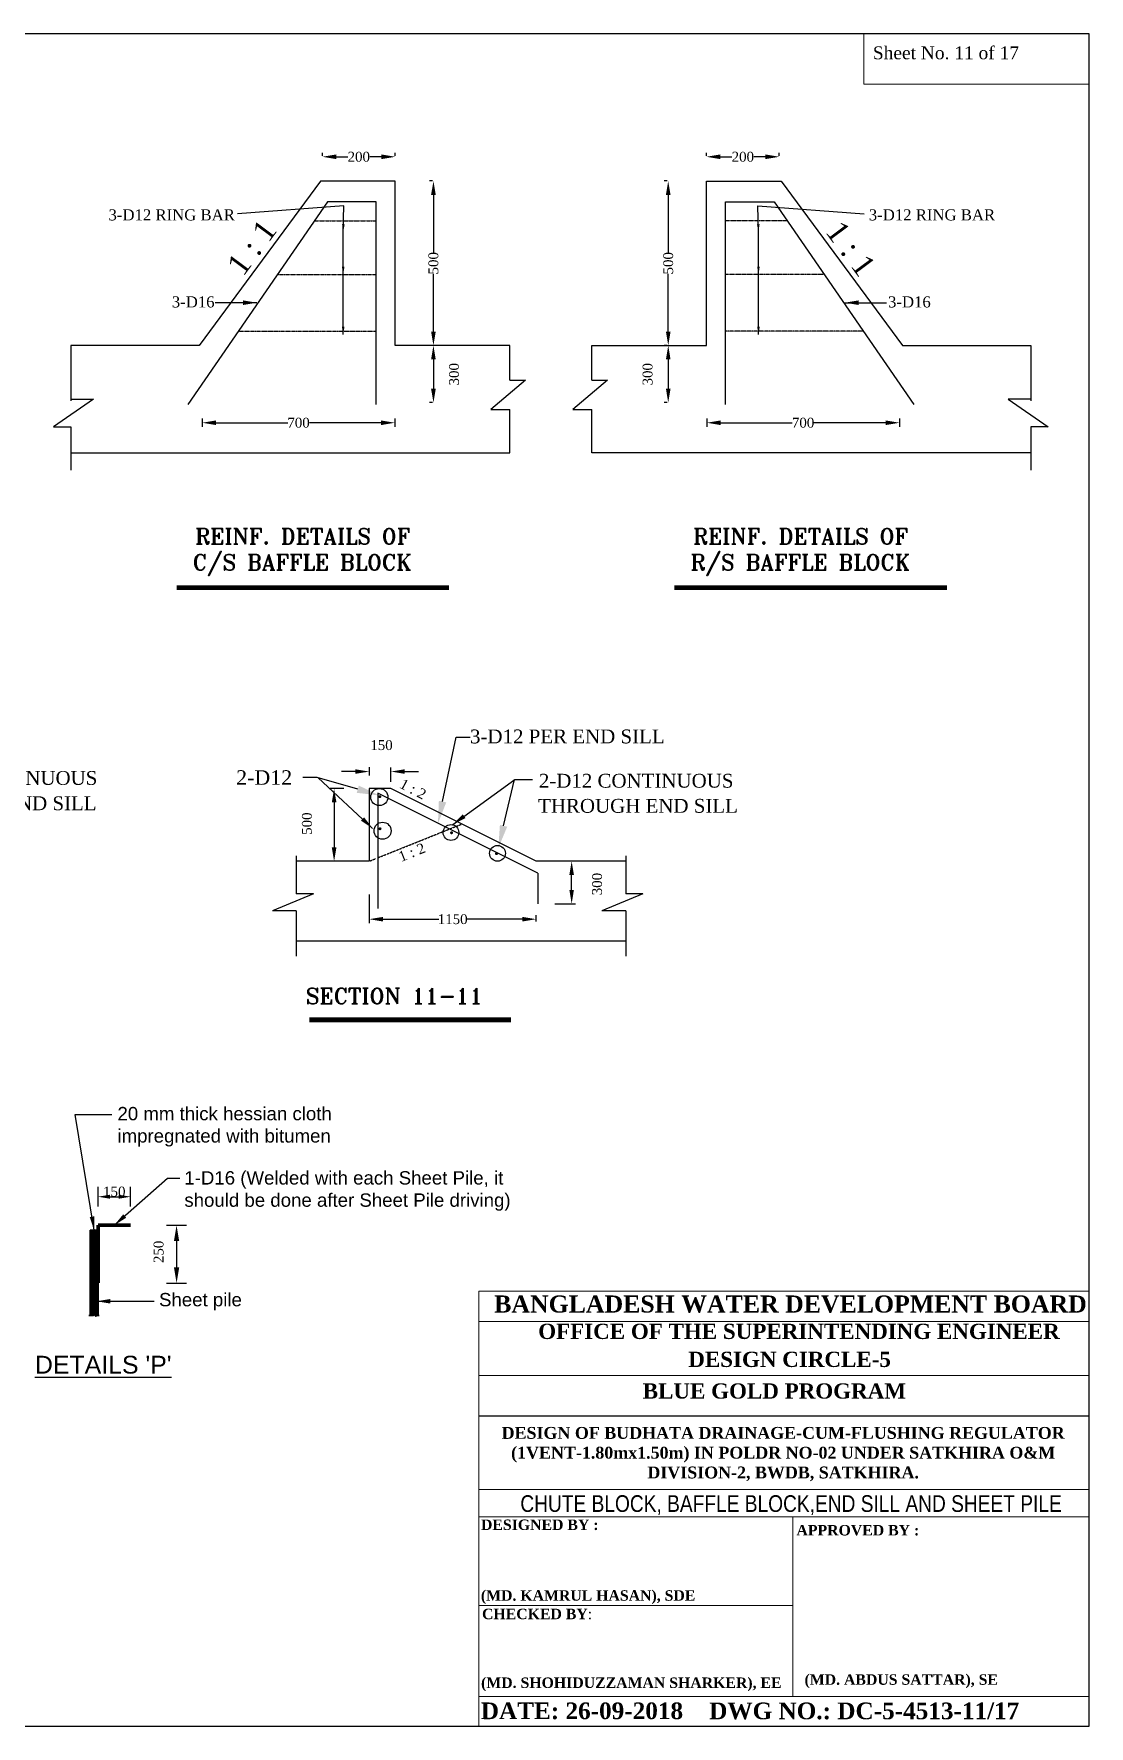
# Model space of a CAD drawing. Extents: x -298162 to 1078160, y -513173 to -216568.
# Drawn here: x 465995 to 492674, y -459717 to -416931 of the extents above; entities that cross this region are included whole.
import ezdxf

# ---------------------------------------------------------------- set-up
doc = ezdxf.new("R2010")
doc.units = 0
doc.header["$MEASUREMENT"] = 0
doc.linetypes.add('ACAD_ISO02W100', pattern=[15, 12, -3])
doc.linetypes.add('DASHED', pattern=[0.75, 0.5, -0.25])
doc.layers.get('0').update_dxf_attribs({"linetype": 'CONTINUOUS'})
doc.layers.get('DEFPOINTS').update_dxf_attribs({"linetype": 'CONTINUOUS'})
for name, color, linetype, lineweight in [('doted', 172, 'ACAD_ISO02W100', 30), ('Left Bank Profile', 7, 'CONTINUOUS', 25), ('Other line', 7, 'CONTINUOUS', 15)]:
    doc.layers.add(name, color=color, linetype=linetype, lineweight=lineweight)
doc.layers.add('LINE', color=7, linetype='CONTINUOUS')
doc.layers.add('TEXT', color=10, linetype='CONTINUOUS')
doc.styles.add('ARIAL NARROW', font='ARIALN.TTF')
doc.styles.add('BIG', font='ROMANT.SHX')
doc.styles.get("Standard").update_dxf_attribs({"font": 'times.ttf', "height": 250})
doc.styles.add('TIMES', font='arial.ttf', dxfattribs={"height": 350})
doc.dimstyles.new('3', dxfattribs={"dimtxt": 225, "dimasz": 350, "dimexe": 100, "dimexo": 25, "dimgap": 9, "dimtad": 0, "dimdec": 0, "dimzin": 0, "dimdsep": 46, "dimtxsty": 'Standard', "dimcen": 0, "dimclrt": 256, "dimadec": 0, "dimazin": 0, "dimtfac": 1, "dimtdec": 0, "dimtofl": 0, "dimtmove": 2, "dimatfit": 3, "dimfxl": 1, "dimtolj": 1, "dimtzin": 0, "dimarcsym": 0})
doc.dimstyles.new('ISO-25', dxfattribs={"dimtxt": 2.5, "dimasz": 2.5, "dimexe": 1.25, "dimexo": 0.625, "dimtad": 1, "dimtxsty": 'Standard', "dimcen": 2.5, "dimadec": 0, "dimazin": 0, "dimtfac": 1, "dimtmove": 0, "dimatfit": 3, "dimfxl": 1, "dimarcsym": 0})

# ---------------------------------------------------------------- blocks, each defined once
blk = doc.blocks.new('*D1006')
at = {"color": 0, "lineweight": -2}
for p, q in [((474472, -435469), (474472, -435682)), ((475023, -435839), (475023, -435482)), ((474122, -435582), (473772, -435582)), ((475373, -435582), (475723, -435582))]:
    blk.add_line(p, q, dxfattribs=at)
for points in [[(474122, -435524), (474122, -435640), (474472, -435582)], [(475373, -435524), (475373, -435640), (475023, -435582)]]:
    blk.add_solid(points, dxfattribs=at)
at = {"layer": 'DEFPOINTS', "color": 0, "lineweight": -2}
for p in [(474472, -435444), (474472, -435582), (475023, -435864)]:
    blk.add_point(p, dxfattribs=at)
at = {"insert": (474784, -434915), "char_height": 250, "attachment_point": 5}
blk.add_mtext('\\A1;150', dxfattribs=at)
blk = doc.blocks.new('*D1008')
at = {"color": 0, "lineweight": -2}
for p, q in [((474472, -438687), (474472, -439415)), ((474822, -439315), (476233, -439315)), ((478345, -439315), (476933, -439315)), ((478695, -439370), (478695, -439215))]:
    blk.add_line(p, q, dxfattribs=at)
for points in [[(474822, -439257), (474822, -439373), (474472, -439315)], [(478345, -439257), (478345, -439373), (478695, -439315)]]:
    blk.add_solid(points, dxfattribs=at)
at = {"layer": 'DEFPOINTS', "color": 0, "lineweight": -2}
for p in [(474472, -438662), (474472, -439315), (478695, -439395)]:
    blk.add_point(p, dxfattribs=at)
at = {"insert": (476583, -439315), "char_height": 250, "attachment_point": 5}
blk.add_mtext('\\A1;1150', dxfattribs=at)
blk = doc.blocks.new('*D1009')
at = {"color": 0, "lineweight": -2}
for p, q in [((479802, -437849), (479491, -437849)), ((479591, -438573), (479591, -438199)), ((479169, -438923), (479691, -438923))]:
    blk.add_line(p, q, dxfattribs=at)
for points in [[(479533, -438199), (479649, -438199), (479591, -437849)], [(479533, -438573), (479649, -438573), (479591, -438923)]]:
    blk.add_solid(points, dxfattribs=at)
at = {"layer": 'DEFPOINTS', "color": 0, "lineweight": -2}
for p in [(479591, -437849), (479827, -437849), (479144, -438923)]:
    blk.add_point(p, dxfattribs=at)
at = {"insert": (480235, -438426), "char_height": 250, "attachment_point": 5, "rotation": 90}
blk.add_mtext('\\A1;300', dxfattribs=at)
blk = doc.blocks.new('*D1011')
at = {"color": 0, "lineweight": -2}
for p, q in [((473831, -436013), (473486, -436013)), ((473586, -436363), (473586, -437499)), ((473801, -437849), (473486, -437849))]:
    blk.add_line(p, q, dxfattribs=at)
for points in [[(473528, -436363), (473645, -436363), (473586, -436013)], [(473528, -437499), (473645, -437499), (473586, -437849)]]:
    blk.add_solid(points, dxfattribs=at)
at = {"layer": 'DEFPOINTS', "color": 0, "lineweight": -2}
for p in [(473856, -436013), (473586, -437849), (473826, -437849)]:
    blk.add_point(p, dxfattribs=at)
at = {"insert": (472899, -436899), "char_height": 250, "attachment_point": 5, "rotation": 90}
blk.add_mtext('\\A1;500', dxfattribs=at)
blk = doc.blocks.new('*D1012')
at = {"color": 0, "lineweight": -2}
for p, q in [((482998, -420014), (482998, -419939)), ((483348, -420039), (483644, -420039)), ((484490, -420039), (484195, -420039)), ((484840, -420014), (484840, -419939))]:
    blk.add_line(p, q, dxfattribs=at)
for points in [[(483348, -419980), (483348, -420097), (482998, -420039)], [(484490, -419980), (484490, -420097), (484840, -420039)]]:
    blk.add_solid(points, dxfattribs=at)
at = {"layer": 'DEFPOINTS', "color": 0, "lineweight": -2}
for p in [(482998, -420039), (484840, -420039), (484840, -420039)]:
    blk.add_point(p, dxfattribs=at)
at = {"insert": (483919, -420039), "char_height": 250, "attachment_point": 5}
blk.add_mtext('\\A1;200', dxfattribs=at)
blk = doc.blocks.new('*D1015')
at = {"color": 0, "lineweight": -2}
for p, q in [((482008, -424811), (481933, -424811)), ((482033, -425161), (482033, -425905)), ((482008, -426255), (481933, -426255))]:
    blk.add_line(p, q, dxfattribs=at)
for points in [[(481975, -425161), (482091, -425161), (482033, -424811)], [(481975, -425905), (482091, -425905), (482033, -426255)]]:
    blk.add_solid(points, dxfattribs=at)
at = {"layer": 'DEFPOINTS', "color": 0, "lineweight": -2}
for p in [(482033, -424811), (482033, -426255), (482033, -426255)]:
    blk.add_point(p, dxfattribs=at)
at = {"insert": (481512, -425537), "char_height": 250, "attachment_point": 5, "rotation": 90}
blk.add_mtext('\\A1;300', dxfattribs=at)
blk = doc.blocks.new('*D1016')
at = {"color": 0, "lineweight": -2}
for p, q in [((483007, -426652), (483007, -426863)), ((483357, -426763), (485170, -426763)), ((487528, -426763), (485715, -426763)), ((487878, -426652), (487878, -426863))]:
    blk.add_line(p, q, dxfattribs=at)
for points in [[(483357, -426705), (483357, -426822), (483007, -426763)], [(487528, -426705), (487528, -426822), (487878, -426763)]]:
    blk.add_solid(points, dxfattribs=at)
at = {"layer": 'DEFPOINTS', "color": 0, "lineweight": -2}
for p in [(483007, -426627), (483007, -426763), (487878, -426627)]:
    blk.add_point(p, dxfattribs=at)
at = {"insert": (485442, -426763), "char_height": 250, "attachment_point": 5}
blk.add_mtext('\\A1;700', dxfattribs=at)
blk = doc.blocks.new('*D1017')
at = {"color": 0, "lineweight": -2}
for p, q in [((482008, -420651), (481933, -420651)), ((482033, -421001), (482033, -422461)), ((482033, -424461), (482033, -423001)), ((482008, -424811), (481933, -424811))]:
    blk.add_line(p, q, dxfattribs=at)
for points in [[(481975, -421001), (482091, -421001), (482033, -420651)], [(481975, -424461), (482091, -424461), (482033, -424811)]]:
    blk.add_solid(points, dxfattribs=at)
at = {"layer": 'DEFPOINTS', "color": 0, "lineweight": -2}
for p in [(482033, -420651), (482033, -420651), (482033, -424811)]:
    blk.add_point(p, dxfattribs=at)
at = {"insert": (482033, -422731), "char_height": 250, "attachment_point": 5, "rotation": 90}
blk.add_mtext('\\A1;500', dxfattribs=at)
blk = doc.blocks.new('*D1329')
at = {"color": 7, "linetype": 'ByBlock', "lineweight": -2}
for p, q in [((467618, -446581), (467618, -446081)), ((468440, -446581), (468440, -446081)), ((467918, -446331), (468140, -446331))]:
    blk.add_line(p, q, dxfattribs=at)
for points in [[(467918, -446281), (467918, -446381), (467618, -446331)], [(468140, -446281), (468140, -446381), (468440, -446331)]]:
    blk.add_solid(points, dxfattribs=at)
at = {"layer": 'DEFPOINTS', "color": 0, "linetype": 'ByBlock', "lineweight": -2}
for p in [(468440, -446331), (467618, -447052), (468440, -447052)]:
    blk.add_point(p, dxfattribs=at)
at = {"color": 7, "linetype": 'ByBlock', "lineweight": -2, "insert": (468029, -446203), "char_height": 250, "attachment_point": 5}
blk.add_mtext('150', dxfattribs=at)
blk = doc.blocks.new('*D1330')
at = {"color": 7, "linetype": 'ByBlock', "lineweight": -2}
for p, q in [((469353, -447052), (469853, -447052)), ((469603, -447452), (469603, -448117)), ((469353, -448517), (469853, -448517))]:
    blk.add_line(p, q, dxfattribs=at)
for points in [[(469537, -447452), (469670, -447452), (469603, -447052)], [(469537, -448117), (469670, -448117), (469603, -448517)]]:
    blk.add_solid(points, dxfattribs=at)
at = {"layer": 'DEFPOINTS', "color": 0, "linetype": 'ByBlock', "lineweight": -2}
for p in [(468440, -447052), (467704, -448517), (469603, -448517)]:
    blk.add_point(p, dxfattribs=at)
at = {"color": 7, "linetype": 'ByBlock', "lineweight": -2, "insert": (469150, -447726), "char_height": 250, "attachment_point": 5, "rotation": 90}
blk.add_mtext('250', dxfattribs=at)
blk = doc.blocks.new('*D1334')
at = {"color": 0, "lineweight": -2}
for p, q in [((473289, -420014), (473289, -419939)), ((473639, -420039), (473935, -420039)), ((474782, -420039), (474486, -420039)), ((475132, -420014), (475132, -419939))]:
    blk.add_line(p, q, dxfattribs=at)
for points in [[(473639, -419980), (473639, -420097), (473289, -420039)], [(474782, -419980), (474782, -420097), (475132, -420039)]]:
    blk.add_solid(points, dxfattribs=at)
at = {"layer": 'DEFPOINTS', "color": 0, "lineweight": -2}
for p in [(473289, -420039), (473289, -420039), (475132, -420039)]:
    blk.add_point(p, dxfattribs=at)
at = {"insert": (474210, -420039), "char_height": 250, "attachment_point": 5}
blk.add_mtext('\\A1;200', dxfattribs=at)
blk = doc.blocks.new('*D1335')
at = {"color": 0, "lineweight": -2}
for p, q in [((476072, -424811), (475997, -424811)), ((476097, -425161), (476097, -425905)), ((476072, -426255), (475997, -426255))]:
    blk.add_line(p, q, dxfattribs=at)
for points in [[(476038, -425161), (476155, -425161), (476097, -424811)], [(476038, -425905), (476155, -425905), (476097, -426255)]]:
    blk.add_solid(points, dxfattribs=at)
at = {"layer": 'DEFPOINTS', "color": 0, "lineweight": -2}
for p in [(476097, -424811), (476097, -426255), (476097, -426255)]:
    blk.add_point(p, dxfattribs=at)
at = {"insert": (476618, -425537), "char_height": 250, "attachment_point": 5, "rotation": 90}
blk.add_mtext('\\A1;300', dxfattribs=at)
blk = doc.blocks.new('*D1336')
at = {"color": 0, "lineweight": -2}
for p, q in [((470252, -426652), (470252, -426863)), ((470602, -426763), (472415, -426763)), ((474773, -426763), (472960, -426763)), ((475123, -426652), (475123, -426863))]:
    blk.add_line(p, q, dxfattribs=at)
for points in [[(470602, -426705), (470602, -426822), (470252, -426763)], [(474773, -426705), (474773, -426822), (475123, -426763)]]:
    blk.add_solid(points, dxfattribs=at)
at = {"layer": 'DEFPOINTS', "color": 0, "lineweight": -2}
for p in [(470252, -426627), (475123, -426627), (475123, -426763)]:
    blk.add_point(p, dxfattribs=at)
at = {"insert": (472687, -426763), "char_height": 250, "attachment_point": 5}
blk.add_mtext('\\A1;700', dxfattribs=at)
blk = doc.blocks.new('*D1337')
at = {"color": 0, "lineweight": -2}
for p, q in [((476072, -420651), (475997, -420651)), ((476097, -421001), (476097, -422461)), ((476097, -424461), (476097, -423001)), ((476072, -424811), (475997, -424811))]:
    blk.add_line(p, q, dxfattribs=at)
for points in [[(476038, -421001), (476155, -421001), (476097, -420651)], [(476038, -424461), (476155, -424461), (476097, -424811)]]:
    blk.add_solid(points, dxfattribs=at)
at = {"layer": 'DEFPOINTS', "color": 0, "lineweight": -2}
for p in [(476097, -420651), (476097, -420651), (476097, -424811)]:
    blk.add_point(p, dxfattribs=at)
at = {"insert": (476097, -422731), "char_height": 250, "attachment_point": 5, "rotation": 90}
blk.add_mtext('\\A1;500', dxfattribs=at)

msp = doc.modelspace()

# ---------------------------------------------------------------- hatches: boundary and pattern name
at = {"layer": 'Other line', "linetype": 'ByBlock', "lineweight": 30}
msp.add_hatch(color=0, dxfattribs=at).paths.add_polyline_path([(467618.262, -447180.489), (467423.067, -447180.489), (467423.067, -447236.18), (467618.262, -447236.18)])
at = {"layer": 'Other line', "linetype": 'ByBlock', "lineweight": 9}
h = msp.add_hatch(dxfattribs=at)
h.set_pattern_fill('ANSI31', color=0, scale=100, style=0)
h.set_pattern_definition([(45, (325226.067, 3795036.82), (-8.838834765, 8.838834765), [])])
h.paths.add_polyline_path([(467423.067, -449336.18), (467501.067, -449336.18), (467501.067, -449301.18), (467566.067, -449353.18), (467566.067, -449336.18), (467618.262, -449336.18), (467618.262, -447236.18), (467423.067, -447236.18)])

# ---------------------------------------------------------------- linework, layer by layer
at = {"color": 0}
for p, q in [((473245.471, -420651.486), (470175.004, -424810.608)), ((475131.615, -420651.486), (473245.471, -420651.486)), ((475131.615, -424810.608), (475131.615, -420651.486)), ((482998.116, -424810.608), (482998.116, -420651.486)), ((482998.116, -420651.486), (484884.26, -420651.486)), ((484884.26, -420651.486), (487954.727, -424810.608)), ((473420.926, -421176.849), (469890.356, -426299.136)), ((474649.113, -421176.849), (473420.926, -421176.849)), ((474649.113, -426299.136), (474649.113, -421176.849)), ((483480.618, -426299.136), (483480.618, -421176.849)), ((483480.618, -421176.849), (484708.805, -421176.849)), ((484708.805, -421176.849), (488239.375, -426299.136)), ((466929.083, -424810.608), (466929.083, -426211.576)), ((470175.004, -424810.608), (466929.083, -424810.608)), ((478026.626, -424810.608), (475131.615, -424810.608)), ((478026.626, -425686.213), (478026.626, -424810.608)), ((478026.626, -425686.213), (478026.626, -424810.608)), ((480103.105, -425686.213), (480103.105, -424810.608)), ((480103.105, -424810.608), (482998.116, -424810.608)), ((480103.105, -425686.213), (480103.105, -424810.608)), ((487954.727, -424810.608), (491200.648, -424810.608)), ((491200.648, -424810.608), (491200.648, -426211.576)), ((478421.4, -425686.213), (477544.124, -426430.477)), ((478026.626, -425686.213), (478421.4, -425686.213)), ((480497.879, -425686.213), (479620.603, -426430.477)), ((480103.105, -425686.213), (480497.879, -425686.213)), ((467499.312, -426167.795), (466490.444, -426868.279)), ((466929.083, -426167.795), (467499.312, -426167.795)), ((477544.124, -426430.477), (478026.626, -426430.477)), ((478026.626, -427524.983), (478026.626, -426430.477)), ((478026.626, -427524.983), (478026.626, -426430.477)), ((479620.603, -426430.477), (480103.105, -426430.477)), ((480103.105, -427524.983), (480103.105, -426430.477)), ((480103.105, -427524.983), (480103.105, -426430.477)), ((490630.419, -426167.795), (491639.286, -426868.279)), ((491200.648, -426167.795), (490630.419, -426167.795)), ((466490.444, -426868.279), (466929.083, -426868.279)), ((466929.083, -426868.279), (466929.083, -427962.785)), ((491200.648, -426868.279), (491200.648, -427962.785)), ((491639.286, -426868.279), (491200.648, -426868.279)), ((466929.083, -427524.983), (478026.626, -427524.983)), ((491200.648, -427524.983), (480103.105, -427524.983)), ((476327.765, -436340.404), (476669.112, -434711.138)), ((476669.112, -434711.138), (477025.703, -434711.138)), ((473154.14, -435728.965), (472797.549, -435728.965)), ((474184.738, -436027.875), (473154.14, -435728.965)), ((477869.835, -436954.175), (478146.419, -435779.856)), ((478146.419, -435779.856), (478604.893, -435779.856)), ((475022.641, -436012.709), (474471.841, -436012.709)), ((474471.841, -436012.709), (474471.841, -437848.709)), ((474695.558, -436129.563), (474695.558, -439045.492)), ((474471.841, -437848.709), (472629.395, -437848.709)), ((480959.444, -437848.709), (478694.641, -437848.709)), ((480959.444, -439868.309), (472629.395, -439868.309))]:
    msp.add_line(p, q, dxfattribs=at)
at = {"color": 0, "linetype": 'DASHED'}
for p, q in [((474695.558, -437758.958), (476814.763, -436908.77)), ((474471.841, -437848.709), (474644.091, -437779.606))]:
    msp.add_line(p, q, dxfattribs=at)
at = {"color": 0, "linetype": 'ByBlock', "lineweight": 30}
msp.add_line((467618.262, -447666.331), (467618.262, -449336.18), dxfattribs=at)
at = {"color": 0, "lineweight": 13}
for p, q in [((477248.901, -448717.18), (492673.902, -448717.18)), ((477248.901, -448717.18), (477248.901, -459716.504)), ((477248.901, -449482.261), (492673.902, -449482.261)), ((477248.901, -450847.081), (492673.902, -450847.081)), ((477248.901, -453729.776), (492673.902, -453729.776)), ((477248.901, -454423.01), (492673.902, -454423.01)), ((485184.825, -458964.799), (485184.825, -454423.01)), ((477248.901, -456667.923), (485193.968, -456667.923)), ((477248.901, -458964.799), (492475.959, -458964.799)), ((478428.115, -458964.799), (492673.902, -458964.799)), ((478428.115, -458964.799), (492475.959, -458964.799)), ((478428.115, -458964.799), (492475.959, -458964.799)), ((477248.901, -459716.504), (492673.902, -459716.504))]:
    msp.add_line(p, q, dxfattribs=at)
at = {"color": 0, "const_width": 36.72}
for points in [[(474760.546, -436216.335, -1), (474723.826, -436216.335, -1)], [(474766.371, -437028.576, -1), (474729.651, -437028.576, -1)], [(476573.131, -437129.926, -1), (476536.411, -437129.926, -1)], [(477709.968, -437656.944, -1), (477673.248, -437656.944, -1)]]:
    msp.add_lwpolyline(points, format="xyb", close=True, dxfattribs=at)
at = {"color": 0}
for centre in [(474730.106, -436226.927), (474811.309, -437078.263)]:
    msp.add_circle(centre, 216.449, dxfattribs=at)
for points in [[(474211.257, -435936.443), (474158.22, -436119.307), (474733.33, -436186.987)], [(476420.942, -436359.925), (476234.588, -436320.882), (476210.637, -436899.466)], [(477962.5, -436976), (477777.171, -436932.35), (477738.885, -437510.162)]]:
    msp.add_solid(points, dxfattribs=at)
at = {"layer": 'DEFPOINTS', "color": 0, "linetype": 'ByBlock'}
for p in [(476531.079, -421415.039), (476531.079, -421415.039), (481598.652, -421415.039), (481598.652, -421415.039)]:
    msp.add_point(p, dxfattribs=at)
at = {"layer": 'doted', "color": 0, "linetype": 'ByBlock', "lineweight": 13}
msp.add_lwpolyline([(492673.902, -416930.684), (486974.617, -416930.684), (486974.617, -418201.332), (492673.902, -418201.332)], close=True, dxfattribs=at)
at = {"layer": 'Left Bank Profile', "color": 0}
msp.add_lwpolyline([(461971.027, -459716.504), (492673.902, -459716.504)], dxfattribs=at)
at = {"layer": 'LINE', "color": 0, "linetype": 'DASHED'}
for p, q in [((473090.698, -421655.956), (474649.113, -421655.956)), ((485039.033, -421655.956), (483480.618, -421655.956)), ((472155.051, -423013.43), (474649.113, -423013.43)), ((485974.68, -423013.43), (483480.618, -423013.43)), ((471163.904, -424451.423), (474649.113, -424451.423)), ((486965.827, -424451.423), (483480.618, -424451.423))]:
    msp.add_line(p, q, dxfattribs=at)
at = {"layer": 'LINE', "color": 0}
for p, q in [((478732.97, -438148.269), (474695.558, -436129.563)), ((478694.641, -437848.709), (475022.641, -436012.709)), ((472629.395, -437712.925), (472629.395, -438675.398)), ((480959.444, -437712.925), (480959.444, -438675.398)), ((478732.97, -438148.269), (478732.97, -438923.478)), ((473061.368, -438675.398), (472026.55, -439103.164)), ((473061.368, -438675.398), (472629.395, -438675.398)), ((481391.418, -438675.398), (480356.599, -439103.164)), ((481391.418, -438675.398), (480959.444, -438675.398)), ((472629.395, -439103.164), (472026.55, -439103.164)), ((472629.395, -439103.164), (472629.395, -440245.206)), ((480959.444, -439103.164), (480356.599, -439103.164)), ((480959.444, -439103.164), (480959.444, -440245.206)), ((477248.901, -451868.36), (492673.902, -451868.36)), ((461991.785, -459716.504), (492673.902, -459716.504))]:
    msp.add_line(p, q, dxfattribs=at)
msp.add_lwpolyline([(432168.702, -459716.504), (492673.902, -459716.504), (492673.902, -416930.684), (432168.702, -416930.684)], close=True, dxfattribs=at)
at = {"layer": 'LINE', "color": 0, "const_width": 122.4}
for points in [[(476494.189, -430933.325), (469602.025, -430933.325)], [(489079.161, -430933.325), (482186.997, -430933.325)], [(472959.431, -441858.047), (478061.039, -441858.047)]]:
    msp.add_lwpolyline(points, dxfattribs=at)
at = {"layer": 'LINE', "color": 0, "const_width": 24.48}
for points in [[(474762.666, -437020.759, -1), (474738.186, -437020.759, -1)], [(476569.426, -437122.109, -1), (476544.946, -437122.109, -1)], [(477706.264, -437649.127, -1), (477681.784, -437649.127, -1)]]:
    msp.add_lwpolyline(points, format="xyb", close=True, dxfattribs=at)
at = {"layer": 'LINE', "color": 0}
for centre in [(476539.508, -437122.109), (477716.947, -437649.126)]:
    msp.add_circle(centre, 199.037, dxfattribs=at)
at = {"layer": 'Other line', "color": 0, "linetype": 'ByBlock', "lineweight": 100}
for p, q in [((467618.262, -447608.034), (467618.262, -447051.706)), ((467618.262, -447051.706), (468440.206, -447051.706)), ((467618.262, -447051.706), (467618.262, -448508.18))]:
    msp.add_line(p, q, dxfattribs=at)
at = {"layer": 'Other line', "color": 0, "linetype": 'ByBlock', "lineweight": 30}
for q in [(467618.262, -447180.489), (467423.067, -449336.18)]:
    msp.add_line((467423.067, -447180.489), q, dxfattribs=at)
msp.add_lwpolyline([(467423.067, -447180.489), (467618.262, -447180.489), (467618.262, -447236.18), (467423.067, -447236.18)], close=True, dxfattribs=at)
msp.add_lwpolyline([(467387.067, -449336.18), (467501.067, -449336.18), (467501.067, -449301.18), (467566.067, -449353.18), (467566.067, -449336.18), (467646.067, -449336.18)], dxfattribs=at)

# ---------------------------------------------------------------- texts
at = {"color": 0}
for rotation, p in [(53.313546, (471281.353, -423087.86)), (306.686454, (485986.112, -421930.472))]:
    msp.add_text('1 : 1', height=551.3151, rotation=rotation, dxfattribs=at).set_placement(p)
at = {"color": 0, "lineweight": 13}
for s, insert, char_height, width, attachment_point in [('{\\fTimes New Roman|b1|i0|c0|p18;BANGLADESH WATER DEVELOPMENT BOARD}', (477632.844, -448827.752), 431.68407, 15505.95167, 1), ('{\\fTimes New Roman|b1|i0|c0|p18;OFFICE OF THE SUPERINTENDING ENGINEER}', (478746.597, -449542.553), 385, 15464.60245, 1), ('{\\fTimes New Roman|b1|i0|c0|p18;DESIGN CIRCLE-5}', (482539.885, -450250.207), 385, 15464.60245, 1), ('{\\fTimes New Roman|b1|i0|c0|p18;BLUE GOLD PROGRAM}', (481389.088, -451049.982), 385, 15464.60245, 1), ('\\pt1801;{\\fTimes New Roman|b1|i0|c0|p18;DESIGN OF BUDHATA DRAINAGE-CUM-FLUSHING REGULATOR (1VENT-1.80mx1.50m) IN POLDR NO-02 UNDER SATKHIRA O&M DIVISION-2, BWDB, SATKHIRA.}', (484938.126, -452838.11), 300.220499, 15334.92352, 5)]:
    msp.add_mtext(s, dxfattribs=dict(at, insert=insert, char_height=char_height, width=width, attachment_point=attachment_point))
at = {"color": 0, "lineweight": 13, "attachment_point": 1}
for s, insert, char_height in [('{\\fTimes New Roman|b1|i0|c0|p18;DESIGNED BY :}', (477298.895, -454492.825), 264.29637), ('{\\fTimes New Roman|b1|i0|c0|p18;APPROVED BY :}', (485274.225, -454630.334), 264.29637), ('{\\fTimes New Roman|b1|i0|c0|p18;(MD. KAMRUL HASAN), SDE}', (477296.479, -456280.302), 264.29637), ('{\\fTimes New Roman|b1|i0|c0|p18;CHECKED BY\\fTimes New Roman|b0|i0|c0|p18;:\\fTimes New Roman|b1|i0|c0|p18;}', (477325.734, -456747.532), 264.296372), ('{\\fTimes New Roman|b1|i0|c0|p18;(MD. SHOHIDUZZAMAN SHARKER), EE}', (477301.237, -458485.991), 264.29637), ('{\\fTimes New Roman|b1|i0|c0|p18;(MD. ABDUS SATTAR), SE}', (485478.778, -458405.877), 264.29637), ('{\\fTimes New Roman|b1|i0|c0|p18;DATE: 26-09-2018}', (477293.719, -459118.022), 421.81701), ('{\\fTimes New Roman|b1|i0|c0|p18;DWG NO.: DC-5-4513-11/17}', (483068.467, -459119.68), 421.81701)]:
    msp.add_mtext(s, dxfattribs=dict(at, insert=insert, char_height=char_height))
at = {"layer": 'doted', "color": 0, "linetype": 'ByBlock', "lineweight": 13, "insert": (487206.178, -417247.707), "char_height": 325, "width": 18322.85758, "attachment_point": 1}
msp.add_mtext('{\\fTimes New Roman|b0|i0|c204|p18;Sheet No. }11 {\\fTimes New Roman|b0|i0|c204|p18;of 1}7', dxfattribs=at)
at = {"layer": 'LINE', "color": 0}
for s, height, p in [('3-D12 RING BAR', 280, (467882.55, -421647.487)), ('3-D12 RING BAR', 280, (487102.985, -421647.487)), ('3-D16', 280, (469483.056, -423847.859)), ('3-D16', 280, (487589.458, -423847.859)), ('3-D12 PER END SILL', 350, (477022.219, -434869.392)), ('2-D12 ', 367.2, (471107.932, -435916.474)), ('2-D12 CONTINUOUS ', 350, (462681.284, -435918.767)), ('2-D12 CONTINUOUS ', 350, (478762.479, -435988.882)), ('THROUGH END SILL', 350, (462529.732, -436558.963)), ('THROUGH END SILL', 350, (478743.208, -436623.943))]:
    msp.add_text(s, height=height, dxfattribs=at).set_placement(p)
at = {"layer": 'LINE', "color": 0, "style": 'BIG'}
for s, p in [('REINF. DETAILS OF ', (470076.105, -429834.229)), ('REINF. DETAILS OF ', (482661.077, -429834.229)), ('C/S BAFFLE BLOCK', (470012.276, -430490.975)), ('R/S BAFFLE BLOCK', (482597.248, -430490.975)), ('SECTION 11-11', (472871.805, -441457.5))]:
    msp.add_text(s, height=400, dxfattribs=at).set_placement(p)
at = {"layer": 'LINE', "color": 0}
for rotation, p in [(332.4172724, (475216.557, -435977.859)), (21.7678103, (475278.192, -437869.506))]:
    msp.add_text('1 : 2', height=257.04, rotation=rotation, dxfattribs=at).set_placement(p)
at = {"layer": 'Other line', "color": 0, "linetype": 'ByBlock', "lineweight": -2, "attachment_point": 1, "style": 'TIMES'}
for s, insert, char_height, width in [('20 mm thick hessian cloth impregnated with bitumen', (468109.175, -444061.656), 337.2, 7425.01173), ('1-D16 (Welded with each Sheet Pile, it should be done after Sheet Pile driving)', (469800.056, -445685.846), 337.2, 8773.95689), ('Sheet pile', (469160.056, -448764.846), 337.2, 8773.95689), ("{\\LDETAILS 'P'}", (466022.663, -450352.896), 450, 10967.44611)]:
    msp.add_mtext(s, dxfattribs=dict(at, insert=insert, char_height=char_height, width=width))
at = {"layer": 'TEXT', "color": 0, "style": 'ARIAL NARROW'}
msp.add_text('CHUTE BLOCK, BAFFLE BLOCK,END SILL AND SHEET PILE ', height=422.49906, dxfattribs=at).set_placement((478294.166, -454300.28))

# ---------------------------------------------------------------- dimensions: what is measured, and where the dimension line sits
at = {"color": 0}
for base, p1, p2, text, override, picture, middle in [((473289.335, -420038.563), (475131.615, -420038.563), (473289.335, -420038.563), '200', {"dimtxt": 280}, '*D1334', (474210.475, -420038.563)), ((475122.918, -426763.208), (470251.986, -426627.293), (475122.918, -426627.293), '700', {"dimtxt": 300}, '*D1336', (472687.452, -426763.208)), ((474471.841, -439315.014), (478694.641, -439394.695), (474471.841, -438661.543), '1150', {"dimtxt": 300}, '*D1008', (476583.241, -439315.014))]:
    dim = msp.add_linear_dim(base=base, p1=p1, p2=p2, text=text, dimstyle='3', override=override, dxfattribs=at)
    dim.commit()
    dim.dimension.update_dxf_attribs({"geometry": picture, "text_midpoint": middle})
for base, p1, p2, angle, text, override, picture, middle in [((484840.396, -420038.563), (482998.116, -420038.563), (484840.396, -420038.563), 180, '200', {"dimtxt": 280}, '*D1012', (483919.256, -420038.563)), ((476096.618, -420651.486), (476096.618, -424810.608), (476096.618, -420651.486), 90, '500', {"dimtxt": 300}, '*D1337', (476096.618, -422731.047)), ((482033.113, -420651.486), (482033.113, -424810.608), (482033.113, -420651.486), 90, '500', {"dimtxt": 300}, '*D1017', (482033.113, -422731.047)), ((483006.813, -426763.208), (487877.745, -426627.293), (483006.813, -426627.293), 180, '700', {"dimtxt": 300}, '*D1016', (485442.279, -426763.208))]:
    dim = msp.add_linear_dim(base=base, p1=p1, p2=p2, angle=angle, text=text, dimstyle='3', override=override, dxfattribs=at)
    dim.commit()
    dim.dimension.update_dxf_attribs({"geometry": picture, "text_midpoint": middle})
for base, p1, p2, angle, text, picture, middle in [((476096.618, -426255.356), (476096.618, -424810.608), (476096.618, -426255.356), 90, '300', '*D1335', (476618.164, -425536.865)), ((482033.113, -426255.356), (482033.113, -424810.608), (482033.113, -426255.356), 90, '300', '*D1015', (481511.566, -425536.865)), ((473586.425, -437848.709), (473856.314, -436012.709), (473825.714, -437848.709), 270, '500', '*D1011', (472899.432, -436899.466)), ((479591.147, -437848.709), (479143.589, -438923.478), (479827.043, -437848.709), 270, '300', '*D1009', (480235.025, -438426.206))]:
    dim = msp.add_linear_dim(base=base, p1=p1, p2=p2, angle=angle, text=text, dimstyle='3', override={"dimtxt": 300}, dxfattribs=at)
    dim.commit()
    dim.dimension.update_dxf_attribs({"geometry": picture, "text_midpoint": middle, "dimtype": 160})
dim = msp.add_linear_dim(base=(474471.841, -435581.965), p1=(475022.641, -435864.347), p2=(474471.841, -435444.361), text='150', dimstyle='3', override={"dimtxt": 300}, dxfattribs=at)
dim.commit()
dim.dimension.update_dxf_attribs({"geometry": '*D1006', "text_midpoint": (474784.272, -434914.703), "dimtype": 160})
at = {"color": 0, "linetype": 'ByBlock', "lineweight": -2}
dim = msp.add_linear_dim(base=(468440.206, -446330.622), p1=(467618.262, -447051.706), p2=(468440.206, -447051.706), text='150', dimstyle='ISO-25', override={"dimtxt": 500, "dimasz": 300, "dimexe": 250, "dimexo": 100, "dimclrd": 7, "dimclre": 7, "dimclrt": 7, "dimtmove": 2, "dimfxl": 250, "dimfxlon": 1}, dxfattribs=at)
dim.commit()
dim.dimension.update_dxf_attribs({"geometry": '*D1329', "text_midpoint": (468029.234, -446202.834)})
dim = msp.add_linear_dim(base=(469603.223, -448517.18), p1=(468440.206, -447051.706), p2=(467704.067, -448517.18), angle=90, text='250', dimstyle='ISO-25', override={"dimtxt": 500, "dimasz": 400, "dimexe": 250, "dimexo": 100, "dimclrd": 7, "dimclre": 7, "dimclrt": 7, "dimtmove": 2, "dimfxl": 250, "dimfxlon": 1}, dxfattribs=at)
dim.commit()
dim.dimension.update_dxf_attribs({"geometry": '*D1330', "text_midpoint": (469150.067, -447725.943), "dimtype": 160})

# ---------------------------------------------------------------- leaders
at = {"color": 0}
for points, override in [([(473815.7, -421943.003), (473833.682, -421277.616), (471140.008, -421483.311)], {"dimasz": 200}), ([(484314.03, -421943.003), (484296.049, -421277.616), (486989.723, -421483.311)], {"dimasz": 200}), ([(473815.7, -423013.43), (473815.7, -421943.003)], {"dimasz": 200}), ([(484314.03, -423013.43), (484314.03, -421943.003)], {"dimasz": 200}), ([(473815.7, -424533.83), (473815.7, -423013.43)], {"dimasz": 200}), ([(484314.03, -424533.83), (484314.03, -423013.43)], {"dimasz": 200}), ([(474560.683, -437018.227), (473180.238, -435741.222)], {"dimgap": 9, "dimtad": 0}), ([(476590.75, -436916.877), (478153.901, -435781.762)], {"dimgap": 9, "dimtad": 0})]:
    msp.add_leader(points, dimstyle='3', override=override, dxfattribs=at)
for points in [[(471635.643, -423728.192), (470576.329, -423728.192)], [(486494.088, -423728.192), (487553.402, -423728.192)]]:
    msp.add_leader(points, dimstyle='3', dxfattribs=at)
at = {"layer": 'Other line', "color": 0, "linetype": 'ByBlock', "lineweight": -2}
for points, override in [([(467520.665, -447180.489), (467040.067, -444249.18), (467967.187, -444254.656)], {"dimgap": 9, "dimtad": 0, "dimclrd": 256, "dimclre": 0, "dimclrt": 0, "dimfxl": 700, "dimfxlon": 1}), ([(468029.234, -447051.706), (469374.323, -445864.064), (469686.211, -445864.064)], {"dimgap": 9, "dimtad": 0, "dimclrd": 256, "dimclre": 0, "dimclrt": 0, "dimfxl": 0.15, "dimfxlon": 1}), ([(467581.067, -448974.18), (469034.067, -448974.18)], {"dimgap": 9, "dimtad": 0, "dimclrd": 256, "dimclre": 0, "dimclrt": 0, "dimfxl": 700, "dimfxlon": 1})]:
    msp.add_leader(points, dimstyle='3', override=override, dxfattribs=at)

doc.saveas('drawing.dxf')
